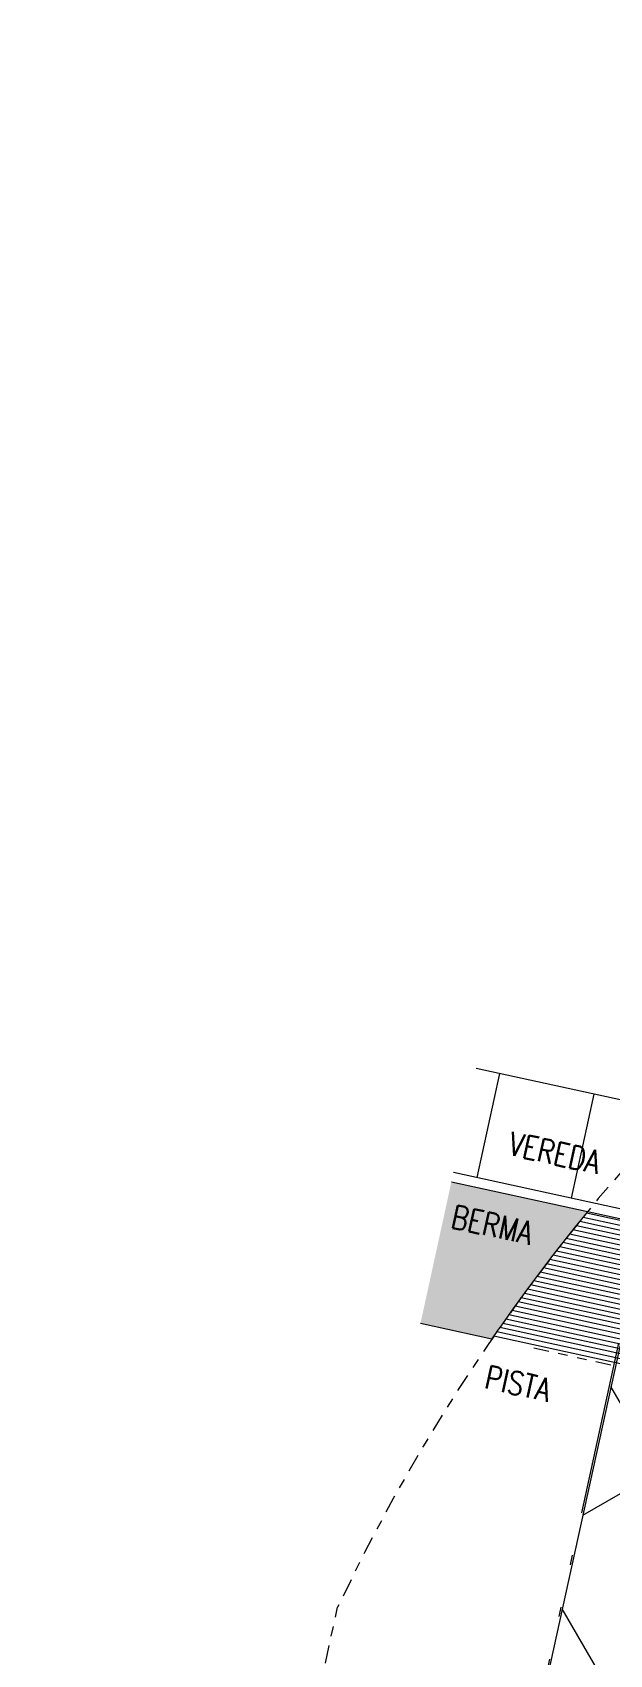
# Model space of a CAD drawing. Header units: inches. Extents: x 0 to 766, y -245 to 236.
# Drawn here: x 168.11 to 174.08, y 54.41 to 71.21 of the extents above; entities that cross this region are included whole.
import ezdxf

# ---------------------------------------------------------------- set-up
doc = ezdxf.new("R2010")
doc.units = ezdxf.units.IN
doc.header["$MEASUREMENT"] = 0
for name, pattern in [('ACAD_ISO13W100', [36, 12, -3, 12, -3, 0, -3, 0, -3]), ('CENTER', [2, 1.25, -0.25, 0.25, -0.25]), ('HIDDEN2', [0.1875, 0.125, -0.0625]), ('PHANTOM2', [31.749999999999986, 15.875, -3.174999999999998, 3.174999999999998, -3.174999999999998, 3.174999999999998, -3.174999999999998])]:
    doc.linetypes.add(name, pattern=pattern)
for name, color, linetype, lineweight in [('DLP_ETAPAS', 251, 'Continuous', 9), ('DLP_HATCH', 251, 'Continuous', 9), ('MURO-BAJO', 251, 'Continuous', 9), ('PROYECCIONES', 251, 'HIDDEN2', 9), ('TEXTO-INDICACIONES', 251, 'Continuous', 9), ('VEGETACION', 251, 'Continuous', 9)]:
    doc.layers.add(name, color=color, linetype=linetype, lineweight=lineweight)
doc.styles.add('ROMANS', font='romans.shx', dxfattribs={"width": 0.8})

# ---------------------------------------------------------------- blocks, each defined once
blk = doc.blocks.new('VEREDAS-EXTER_01')
at = {"layer": 'MURO-BAJO'}
h = blk.add_hatch(dxfattribs=at)
h.set_pattern_fill('_USER', color=252, scale=0.05000000000000002, angle=2.97861705596444, pattern_type=0)
h.set_pattern_definition([(2.978617055964451, (-3.603071786928922, 17.28594599384815), (-0.002598163064557828, 0.04993244985668108), [])])
edge = h.paths.add_edge_path()
edge.add_line((-3.603071786928922, 17.28594599384815), (-2.63243081408806, 18.83848114259247))
edge.add_line((-2.6324308142066, 18.83848114218563), (-7.881383277533452, 18.56535946591561))
edge.add_arc((10.5904600310605, 10.34690293762833), 20.2176166484019, 156.0148553216402, 160.6923650642211)
edge.add_line((-8.49005519412458, 17.03165885526687), (-3.603071786965348, 17.28594599424336))
at = {"layer": 'VEGETACION'}
h = blk.add_hatch(dxfattribs=at)
h.set_pattern_fill('AR-SAND', color=256, scale=0.001)
h.set_pattern_definition([(37.49999999999999, (0, 0), (-0.00160003129598405, 0.04894132373293426), [0, -0.038608, 0, -0.04318, 0, -0.04127499999999999]), (7.499999999999991, (0, 0), (0.04495232831380028, 0.07168251005683547), [0, -0.020828, 0, -0.034798, 0, -0.01333500000000001]), (327.4999999999998, (-0.03124199924059212, 0), (0.07909923702414584, 0.000143718467854579), [0, -0.0127, 0, -0.04572, 0, -0.05969000000000001]), (317.4999999999998, (-0.03124199924059212, 0), (0.07635564524722976, 0.02229293232572163), [0, -0.006350000000000002, 0, -0.02997200000000001, 0, -0.03429000000000001])])
edge = h.paths.add_edge_path()
edge.add_line((-7.881383277708665, 18.56535946577787), (-9.323380734618027, 18.49032720622876))
edge.add_line((-9.32338073453866, 18.49032720644027), (-9.245435842456635, 16.99235371085828))
edge.add_line((-9.245435842545703, 16.99235371034592), (-8.48963214890226, 17.03168086813309))
edge.add_arc((9.669463493162766, 10.7173324264586), 19.22560144142477, 155.9077426195376, 160.8262238960002, ccw=False)
at = {"layer": 'MURO-BAJO', "color": 252}
for p, q in [((-7.338504564249888, 19.79523077327758), (-9.385736670577899, 19.68870600312948)), ((-9.07891475269571, 18.60318136308342), (-9.136074602836743, 19.70169558934867)), ((-8.08026576670818, 18.65514484699816), (-8.137425617082044, 19.75365907140076))]:
    blk.add_line(p, q, dxfattribs=at)
blk.add_lwpolyline([(-9.328577083069831, 18.59019210655242), (-2.088371853344142, 18.96692575048655), (-1.108116294024512, 0.1273889355361462), (-2.60436760308221, 0.04953624494373798, 0.3792117562180499), (0.1847962737083435, -2.598275348544121), (0.1847962734755129, -1.100000000558794)], format="xyb", dxfattribs=at)
at = {"layer": 'MURO-BAJO', "color": 4}
blk.add_lwpolyline([(-9.32338073453866, 18.49032720644027), (-2.183040600037202, 18.86186451558024), (-1.21317735617049, 0.2220576917752624), (-2.711150986608118, 0.1441153828054667, 0.3990682011792394), (0.2847962740343064, -2.700000000186265), (0.2847962738014758, -1.20000000204891), (34.8277420764789, -1.200000000186265)], format="xyb", dxfattribs=at)
at = {"layer": 'MURO-BAJO', "color": 252}
blk.add_lwpolyline([(-9.245435842545703, 16.99235371034592), (-8.489632148295641, 17.03168086800724)], dxfattribs=at)
blk.add_arc((10.37605170742609, 10.43710326403379), 19.98505644599185, 156.0012508003382, 160.7327157491949, dxfattribs=at)
at = {"layer": 'PROYECCIONES', "color": 8, "linetype": 'PHANTOM2', "ltscale": 0.01}
blk.add_lwpolyline([(-8.047055406263098, 17.05470971018076), (-3.603071786928922, 17.28594599384815), (-3.431557511445135, 13.98961221706122)], dxfattribs=at)
at = {"layer": 'TEXTO-INDICACIONES', "color": 2, "char_height": 0.2400000000000001, "width": 0.9349605902529888, "attachment_point": 2, "rotation": 2.97862983277961, "style": 'ROMANS'}
for s, insert in [('\\pxql;VEREDA', (-8.388126865029335, 19.17932911030948)), ('\\pxql;BERMA', (-8.76083911024034, 18.2930713435635)), ('\\pxql;PISTA', (-7.987410765374079, 16.7822914198041))]:
    blk.add_mtext(s, dxfattribs=dict(at, insert=insert))
blk = doc.blocks.new('ETAPAS_EL-ROSARIO-01')
at = {"layer": 'DLP_HATCH'}
h = blk.add_hatch(dxfattribs=at)
h.set_pattern_fill('NET', color=8, scale=0.5, angle=30)
h.set_pattern_definition([(29.99999999999999, (-226598.6886320594, -8188115.858783023), (-0.7937499999999998, 1.374815328507796), []), (120, (-226598.6886320594, -8188115.858783023), (-1.374815328507796, -0.7937499999999997), [])])
edge = h.paths.add_edge_path()
edge.add_line((-5.119257558631944, -39.38055419642478), (-2.145317182556028, -34.362713820301))
edge.add_line((-2.145317182556028, -34.362713820301), (-0.7240417564753443, -35.17092017363757))
edge.add_line((-0.7240417564753443, -35.17092017363757), (6.173584206553642, -23.15930621977895))
edge.add_line((6.173584206553642, -23.15930621977895), (4.372489723959006, -12.48715165443718))
edge.add_line((4.372489723959006, -12.48715165443718), (3.084003503667191, -7.412719970569015))
edge.add_line((3.084003503667191, -7.412719970569015), (0.6028502009867225, -1.453054812736809))
edge.add_line((0.6028502009867225, -1.453054812736809), (-26.05888872095966, -11.4215807216242))
edge.add_line((-26.05888872095966, -11.4215807216242), (-38.30667500055279, -6.003316828981042))
edge.add_line((-38.30667500055279, -6.003316828981042), (-39.01143954624422, -15.82896352373064))
edge.add_line((-39.01143954624422, -15.82896352373064), (-41.04641557997093, -27.65982411149889))
edge.add_arc((-46.95957980857929, -26.64272587094456), 6.000000002119358, 309.9255506769823, 350.2402988185339, ccw=False)
edge.add_line((-43.10882972707623, -31.24400002416223), (-48.93134561294573, -36.11679237801582))
edge.add_line((-48.93134561294573, -36.11679237801582), (-63.58545379701536, -32.11002549156547))
edge.add_line((-63.58545379701536, -32.11002549156547), (-61.2715167705901, -23.64699377864599))
edge.add_line((-61.2715167705901, -23.64699377864599), (-60.8656602006231, -17.4209560174495))
edge.add_line((-60.8656602006231, -17.4209560174495), (-71.96898017692729, -14.997259397991))
edge.add_line((-71.96898017692729, -14.997259397991), (-72.46370098288753, -16.80662044230849))
edge.add_line((-72.46370098288753, -16.80662044230849), (-97.98786569951335, -9.828191481530666))
edge.add_line((-97.98786569951335, -9.828191481530666), (-103.8112985943153, -36.55343463178724))
edge.add_line((-103.8112985943153, -36.55343463178724), (-110.35362560043, -66.42470536567271))
edge.add_line((-110.35362560043, -66.42470536567271), (-53.61793261306593, -81.61772925034165))
edge.add_line((-53.61793261306593, -81.61772925034165), (-44.92496922399732, -72.72020544484258))
edge.add_line((-44.92496922399732, -72.72020544484258), (-5.119257558631944, -39.38055419642478))
at = {"linetype": 'ACAD_ISO13W100', "ltscale": 0.15, "elevation": -8.087886271823663e-07}
blk.add_lwpolyline([(-78.10903454464278, 81.2773251356557), (-88.39156818282208, 34.18688553199172), (-103.8049209657183, -36.42407381720841), (-107.3674373871472, -52.74451406765729), (-110.35362560043, -66.42470536567271), (-53.61793270430644, -81.61772922612727), (-44.92496922399732, -72.72020544484258), (-17.92491594699095, -50.09877426270396), (-5.119343684928026, -39.38062628358603), (-2.145338432019344, -34.36270173639059), (-0.7240519718325231, -35.17093796283007), (6.173584206553642, -23.15930621977895), (4.372488884022459, -12.4871483463794), (3.084003503667191, -7.412719970569015), (-20.06412463649758, 48.18847669754177), (-17.8428259860666, 53.21996080409735), (-6.512398380466038, 82.82589619513601)], dxfattribs=at)
at = {"ltscale": 0.15}
blk.add_lwpolyline([(-5.119257558631944, -39.38055419642478), (-2.145317182556028, -34.362713820301), (-0.7240417564753443, -35.17092017363757), (6.173584206553642, -23.15930621977895), (4.372489723959006, -12.48715165443718), (3.084003503667191, -7.412719970569015), (0.6028502009867225, -1.453054812736809), (-26.05888872095966, -11.4215807216242), (-38.30667500055279, -6.003316828981042), (-39.01143954624422, -15.82896352373064), (-41.04641557997093, -27.65982411149889, -0.1777433714695818), (-43.10882972707623, -31.24400002416223), (-48.93134561294573, -36.11679237801582), (-63.58545379701536, -32.11002549156547), (-61.2715167705901, -23.64699377864599), (-60.8656602006231, -17.4209560174495), (-71.96898017692729, -14.997259397991), (-72.46370098288753, -16.80662044230849), (-97.98786569951335, -9.828191481530666), (-103.8112985943153, -36.55343463178724), (-110.35362560043, -66.42470536567271), (-53.61793261306593, -81.61772925034165), (-44.92496922399732, -72.72020544484258)], format="xyb", close=True, dxfattribs=at)
blk = doc.blocks.new('PLAN_ETAPA-01_modificacion ingreso')
at = {"layer": 'PROYECCIONES', "color": 6, "linetype": 'CENTER', "ltscale": 0.15}
for points in [[(6.347069158917293, 5.268414556980133), (5.648534255102277, 19.00777058396488, -0.1275624267962394), (9.778283598134294, 28.06849353853613, -0.02794747432909664), (11.94018546910957, 30.39134046714753, 0.2896067539456985), (12.43959967279807, 31.12173218559474), (11.36116685997695, 51.84813353512436)], [(9.512246063677594, 5.935202687978745), (8.60336033301428, 18.48911573924124, -0.1675674770630626), (14.08835145132616, 28.29649839643389, 0.2126213036833725), (15.4135465240106, 31.69898682180792), (14.40564805432223, 51.40145072154701)]]:
    blk.add_lwpolyline(points, format="xyb", dxfattribs=at)

msp = doc.modelspace()

# ---------------------------------------------------------------- block references
at = {"color": 251, "rotation": 344.7077915635685}
msp.add_blockref('VEREDAS-EXTER_01', (176.561297946517, 39.01003963973841, 1.252969797902697e-06), dxfattribs=at)
at = {"layer": 'DLP_ETAPAS', "color": 251}
msp.add_blockref('ETAPAS_EL-ROSARIO-01', (278.4598979095701, 96.25533297945282, -1.572678485372836e-07), dxfattribs=at)

# ---------------------------------------------------------------- next in the draw order: block references
at = {"color": 251, "rotation": 344.7077915635685}
msp.add_blockref('PLAN_ETAPA-01_modificacion ingreso', (160.8048700162565, 38.05339382969311, 1.211258502802697e-06), dxfattribs=at)

doc.saveas('drawing.dxf')
